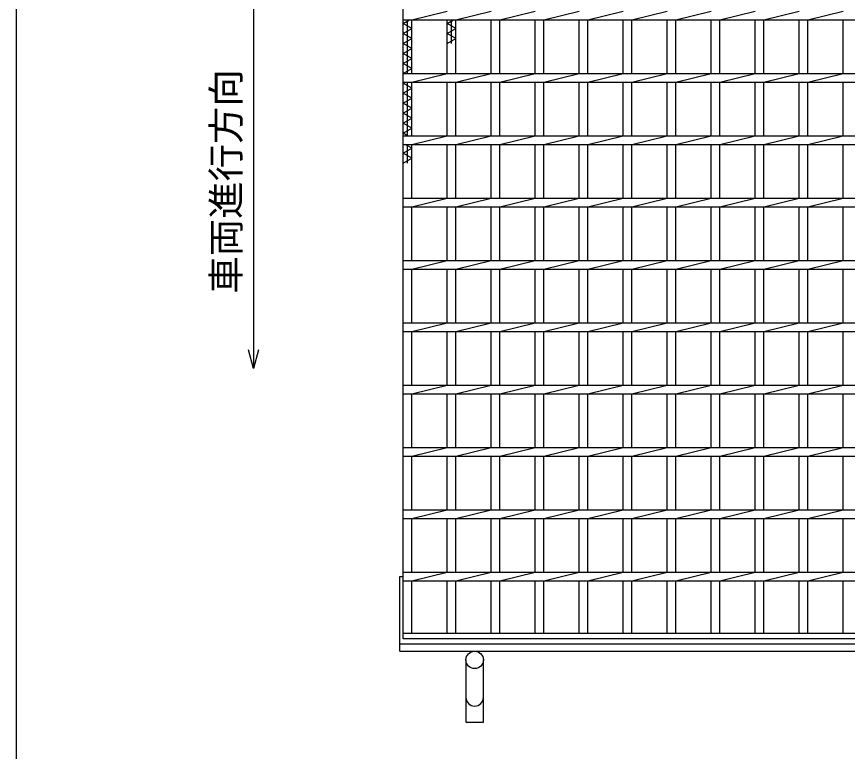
# Model space of a CAD drawing. Units: millimetres, scale not verified. Extents: x -1820 to 1731, y -1282 to 1054.
# Drawn here: x -1729 to -1062, y -361 to 228 of the extents above; entities that cross this region are included whole.
import ezdxf
from ezdxf.enums import TextEntityAlignment as Align

# ---------------------------------------------------------------- set-up
doc = ezdxf.new("R2010")
doc.units = ezdxf.units.MM
doc.header["$LTSCALE"] = 10
for name, color, linetype, lineweight in [('0_2', 150, 'Continuous', 25), ('16', 3, 'Continuous', 25), ('19', 6, 'Continuous', 25)]:
    doc.layers.add(name, color=color, linetype=linetype, lineweight=lineweight)
doc.styles.add('ベクトル', font='')
doc.styles.get('ベクトル').set_extended_font_data('ベクトル')

msp = doc.modelspace()

# ---------------------------------------------------------------- linework, layer by layer
at = {"layer": '0_2'}
msp.add_line((-1729, -1146.5), (-1729, 1053.5), dxfattribs=at)
at = {"layer": '0_2', "color": 4}
for p, q in [((-1539, 245.83), (-1539, -54.17)), ((-1539, -54.17), (-1543, -39.17)), ((-1535, -39.17), (-1539, -54.17))]:
    msp.add_line(p, q, dxfattribs=at)
at = {"layer": '16'}
for p, q in [((-1419, -266.5), (-1419, 574.5)), ((-1419, 225.5), (-1419, 232.5)), ((-1412, 225.5), (-1383.7, 232.5)), ((-1376.7, 225.5), (-1348.4, 232.5)), ((-1341.4, 225.5), (-1313.1, 232.5)), ((-1306.1, 225.5), (-1277.8, 232.5)), ((-1270.8, 225.5), (-1242.5, 232.5)), ((-1235.5, 225.5), (-1207.2, 232.5)), ((-1200.2, 225.5), (-1171.9, 232.5)), ((-1164.9, 225.5), (-1136.6, 232.5)), ((-1129.6, 225.5), (-1101.3, 232.5)), ((-1094.3, 225.5), (-1066, 232.5)), ((-1419, 225.5), (-424, 225.5)), ((-1419, 222.5), (-1413.75, 225.5)), ((-1412, 218.5), (-1419, 222.5)), ((-1415.5, 182.5), (-1415.5, 225.5)), ((-1412, 182.5), (-1412, 225.5)), ((-1383.7, 182.5), (-1383.7, 225.5)), ((-1383.7, 222.5), (-1378.45, 225.5)), ((-1376.7, 218.5), (-1383.7, 222.5)), ((-1380.2, 206.5), (-1380.2, 225.5)), ((-1376.7, 182.5), (-1376.7, 225.5)), ((-1348.4, 182.5), (-1348.4, 225.5)), ((-1341.4, 182.5), (-1341.4, 225.5)), ((-1313.1, 182.5), (-1313.1, 225.5)), ((-1306.1, 182.5), (-1306.1, 225.5)), ((-1277.8, 182.5), (-1277.8, 225.5)), ((-1270.8, 182.5), (-1270.8, 225.5)), ((-1242.5, 182.5), (-1242.5, 225.5)), ((-1235.5, 182.5), (-1235.5, 225.5)), ((-1207.2, 182.5), (-1207.2, 225.5)), ((-1200.2, 182.5), (-1200.2, 225.5)), ((-1171.9, 182.5), (-1171.9, 225.5)), ((-1164.9, 182.5), (-1164.9, 225.5)), ((-1136.6, 182.5), (-1136.6, 225.5)), ((-1129.6, 182.5), (-1129.6, 225.5)), ((-1101.3, 182.5), (-1101.3, 225.5)), ((-1094.3, 182.5), (-1094.3, 225.5)), ((-1066, 182.5), (-1066, 225.5)), ((-1419, 214.5), (-1412, 218.5)), ((-1412, 210.5), (-1419, 214.5)), ((-1383.7, 214.5), (-1376.7, 218.5)), ((-1376.7, 210.5), (-1383.7, 214.5)), ((-1419, 206.5), (-1412, 210.5)), ((-1383.7, 206.5), (-1376.7, 210.5)), ((-1412, 202.5), (-1419, 206.5)), ((-1419, 198.5), (-1412, 202.5)), ((-1412, 194.5), (-1419, 198.5)), ((-1419, 190.5), (-1412, 194.5)), ((-1412, 186.5), (-1419, 190.5)), ((-1419, 182.5), (-1412, 186.5)), ((-1419, 182.5), (-424, 182.5)), ((-1419, 175.5), (-1419, 182.5)), ((-1412, 175.5), (-1383.7, 182.5)), ((-1376.7, 175.5), (-1348.4, 182.5)), ((-1341.4, 175.5), (-1313.1, 182.5)), ((-1306.1, 175.5), (-1277.8, 182.5)), ((-1270.8, 175.5), (-1242.5, 182.5)), ((-1235.5, 175.5), (-1207.2, 182.5)), ((-1200.2, 175.5), (-1171.9, 182.5)), ((-1164.9, 175.5), (-1136.6, 182.5)), ((-1129.6, 175.5), (-1101.3, 182.5)), ((-1094.3, 175.5), (-1066, 182.5)), ((-1419, 175.5), (-424, 175.5)), ((-1419, 174.5), (-1417.25, 175.5)), ((-1412, 170.5), (-1419, 174.5)), ((-1415.5, 132.5), (-1415.5, 175.5)), ((-1412, 132.5), (-1412, 175.5)), ((-1383.7, 132.5), (-1383.7, 175.5)), ((-1376.7, 132.5), (-1376.7, 175.5)), ((-1348.4, 132.5), (-1348.4, 175.5)), ((-1341.4, 132.5), (-1341.4, 175.5)), ((-1313.1, 132.5), (-1313.1, 175.5)), ((-1306.1, 132.5), (-1306.1, 175.5)), ((-1277.8, 132.5), (-1277.8, 175.5)), ((-1270.8, 132.5), (-1270.8, 175.5)), ((-1242.5, 132.5), (-1242.5, 175.5)), ((-1235.5, 132.5), (-1235.5, 175.5)), ((-1207.2, 132.5), (-1207.2, 175.5)), ((-1200.2, 132.5), (-1200.2, 175.5)), ((-1171.9, 132.5), (-1171.9, 175.5)), ((-1164.9, 132.5), (-1164.9, 175.5)), ((-1136.6, 132.5), (-1136.6, 175.5)), ((-1129.6, 132.5), (-1129.6, 175.5)), ((-1101.3, 132.5), (-1101.3, 175.5)), ((-1094.3, 132.5), (-1094.3, 175.5)), ((-1066, 132.5), (-1066, 175.5)), ((-1419, 166.5), (-1412, 170.5)), ((-1412, 162.5), (-1419, 166.5)), ((-1419, 158.5), (-1412, 162.5)), ((-1412, 154.5), (-1419, 158.5)), ((-1419, 150.5), (-1412, 154.5)), ((-1412, 146.5), (-1419, 150.5)), ((-1419, 142.5), (-1412, 146.5)), ((-1412, 138.5), (-1419, 142.5)), ((-1419, 134.5), (-1412, 138.5)), ((-1415.5, 132.5), (-1419, 134.5)), ((-1419, 132.5), (-424, 132.5)), ((-1419, 125.5), (-1419, 132.5)), ((-1412, 125.5), (-1383.7, 132.5)), ((-1376.7, 125.5), (-1348.4, 132.5)), ((-1341.4, 125.5), (-1313.1, 132.5)), ((-1306.1, 125.5), (-1277.8, 132.5)), ((-1270.8, 125.5), (-1242.5, 132.5)), ((-1235.5, 125.5), (-1207.2, 132.5)), ((-1200.2, 125.5), (-1171.9, 132.5)), ((-1164.9, 125.5), (-1136.6, 132.5)), ((-1129.6, 125.5), (-1101.3, 132.5)), ((-1094.3, 125.5), (-1066, 132.5)), ((-1419, 125.5), (-424, 125.5)), ((-1419, 118.5), (-1412, 122.5)), ((-1412, 122.5), (-1417.25, 125.5)), ((-1415.5, 110.5), (-1415.5, 125.5)), ((-1412, 82.5), (-1412, 125.5)), ((-1383.7, 82.5), (-1383.7, 125.5)), ((-1376.7, 82.5), (-1376.7, 125.5)), ((-1348.4, 82.5), (-1348.4, 125.5)), ((-1341.4, 82.5), (-1341.4, 125.5)), ((-1313.1, 82.5), (-1313.1, 125.5)), ((-1306.1, 82.5), (-1306.1, 125.5)), ((-1277.8, 82.5), (-1277.8, 125.5)), ((-1270.8, 82.5), (-1270.8, 125.5)), ((-1242.5, 82.5), (-1242.5, 125.5)), ((-1235.5, 82.5), (-1235.5, 125.5)), ((-1207.2, 82.5), (-1207.2, 125.5)), ((-1200.2, 82.5), (-1200.2, 125.5)), ((-1171.9, 82.5), (-1171.9, 125.5)), ((-1164.9, 82.5), (-1164.9, 125.5)), ((-1136.6, 82.5), (-1136.6, 125.5)), ((-1129.6, 82.5), (-1129.6, 125.5)), ((-1101.3, 82.5), (-1101.3, 125.5)), ((-1094.3, 82.5), (-1094.3, 125.5)), ((-1066, 82.5), (-1066, 125.5)), ((-1412, 114.5), (-1419, 118.5)), ((-1419, 110.5), (-1412, 114.5)), ((-1419, 82.5), (-424, 82.5)), ((-1419, 75.5), (-1419, 82.5)), ((-1412, 75.5), (-1383.7, 82.5)), ((-1376.7, 75.5), (-1348.4, 82.5)), ((-1341.4, 75.5), (-1313.1, 82.5)), ((-1306.1, 75.5), (-1277.8, 82.5)), ((-1270.8, 75.5), (-1242.5, 82.5)), ((-1235.5, 75.5), (-1207.2, 82.5)), ((-1200.2, 75.5), (-1171.9, 82.5)), ((-1164.9, 75.5), (-1136.6, 82.5)), ((-1129.6, 75.5), (-1101.3, 82.5)), ((-1094.3, 75.5), (-1066, 82.5)), ((-1419, 75.5), (-424, 75.5)), ((-1412, 32.5), (-1412, 75.5)), ((-1383.7, 32.5), (-1383.7, 75.5)), ((-1376.7, 32.5), (-1376.7, 75.5)), ((-1348.4, 32.5), (-1348.4, 75.5)), ((-1341.4, 32.5), (-1341.4, 75.5)), ((-1313.1, 32.5), (-1313.1, 75.5)), ((-1306.1, 32.5), (-1306.1, 75.5)), ((-1277.8, 32.5), (-1277.8, 75.5)), ((-1270.8, 32.5), (-1270.8, 75.5)), ((-1242.5, 32.5), (-1242.5, 75.5)), ((-1235.5, 32.5), (-1235.5, 75.5)), ((-1207.2, 32.5), (-1207.2, 75.5)), ((-1200.2, 32.5), (-1200.2, 75.5)), ((-1171.9, 32.5), (-1171.9, 75.5)), ((-1164.9, 32.5), (-1164.9, 75.5)), ((-1136.6, 32.5), (-1136.6, 75.5)), ((-1129.6, 32.5), (-1129.6, 75.5)), ((-1101.3, 32.5), (-1101.3, 75.5)), ((-1094.3, 32.5), (-1094.3, 75.5)), ((-1066, 32.5), (-1066, 75.5)), ((-1419, 32.5), (-424, 32.5)), ((-1419, 25.5), (-1419, 32.5)), ((-1412, 25.5), (-1383.7, 32.5)), ((-1376.7, 25.5), (-1348.4, 32.5)), ((-1341.4, 25.5), (-1313.1, 32.5)), ((-1306.1, 25.5), (-1277.8, 32.5)), ((-1270.8, 25.5), (-1242.5, 32.5)), ((-1235.5, 25.5), (-1207.2, 32.5)), ((-1200.2, 25.5), (-1171.9, 32.5)), ((-1164.9, 25.5), (-1136.6, 32.5)), ((-1129.6, 25.5), (-1101.3, 32.5)), ((-1094.3, 25.5), (-1066, 32.5)), ((-1419, 25.5), (-424, 25.5)), ((-1412, -17.5), (-1412, 25.5)), ((-1383.7, -17.5), (-1383.7, 25.5)), ((-1376.7, -17.5), (-1376.7, 25.5)), ((-1348.4, -17.5), (-1348.4, 25.5)), ((-1341.4, -17.5), (-1341.4, 25.5)), ((-1313.1, -17.5), (-1313.1, 25.5)), ((-1306.1, -17.5), (-1306.1, 25.5)), ((-1277.8, -17.5), (-1277.8, 25.5)), ((-1270.8, -17.5), (-1270.8, 25.5)), ((-1242.5, -17.5), (-1242.5, 25.5)), ((-1235.5, -17.5), (-1235.5, 25.5)), ((-1207.2, -17.5), (-1207.2, 25.5)), ((-1200.2, -17.5), (-1200.2, 25.5)), ((-1171.9, -17.5), (-1171.9, 25.5)), ((-1164.9, -17.5), (-1164.9, 25.5)), ((-1136.6, -17.5), (-1136.6, 25.5)), ((-1129.6, -17.5), (-1129.6, 25.5)), ((-1101.3, -17.5), (-1101.3, 25.5)), ((-1094.3, -17.5), (-1094.3, 25.5)), ((-1066, -17.5), (-1066, 25.5)), ((-1419, -17.5), (-424, -17.5)), ((-1419, -24.5), (-1419, -17.5)), ((-1412, -24.5), (-1383.7, -17.5)), ((-1376.7, -24.5), (-1348.4, -17.5)), ((-1341.4, -24.5), (-1313.1, -17.5)), ((-1306.1, -24.5), (-1277.8, -17.5)), ((-1270.8, -24.5), (-1242.5, -17.5)), ((-1235.5, -24.5), (-1207.2, -17.5)), ((-1200.2, -24.5), (-1171.9, -17.5)), ((-1164.9, -24.5), (-1136.6, -17.5)), ((-1129.6, -24.5), (-1101.3, -17.5)), ((-1094.3, -24.5), (-1066, -17.5)), ((-1419, -24.5), (-424, -24.5)), ((-1412, -67.5), (-1412, -24.5)), ((-1383.7, -67.5), (-1383.7, -24.5)), ((-1376.7, -67.5), (-1376.7, -24.5)), ((-1348.4, -67.5), (-1348.4, -24.5)), ((-1341.4, -67.5), (-1341.4, -24.5)), ((-1313.1, -67.5), (-1313.1, -24.5)), ((-1306.1, -67.5), (-1306.1, -24.5)), ((-1277.8, -67.5), (-1277.8, -24.5)), ((-1270.8, -67.5), (-1270.8, -24.5)), ((-1242.5, -67.5), (-1242.5, -24.5)), ((-1235.5, -67.5), (-1235.5, -24.5)), ((-1207.2, -67.5), (-1207.2, -24.5)), ((-1200.2, -67.5), (-1200.2, -24.5)), ((-1171.9, -67.5), (-1171.9, -24.5)), ((-1164.9, -67.5), (-1164.9, -24.5)), ((-1136.6, -67.5), (-1136.6, -24.5)), ((-1129.6, -67.5), (-1129.6, -24.5)), ((-1101.3, -67.5), (-1101.3, -24.5)), ((-1094.3, -67.5), (-1094.3, -24.5)), ((-1066, -67.5), (-1066, -24.5)), ((-1419, -67.5), (-424, -67.5)), ((-1419, -74.5), (-1419, -67.5)), ((-1412, -74.5), (-1383.7, -67.5)), ((-1376.7, -74.5), (-1348.4, -67.5)), ((-1341.4, -74.5), (-1313.1, -67.5)), ((-1306.1, -74.5), (-1277.8, -67.5)), ((-1270.8, -74.5), (-1242.5, -67.5)), ((-1235.5, -74.5), (-1207.2, -67.5)), ((-1200.2, -74.5), (-1171.9, -67.5)), ((-1164.9, -74.5), (-1136.6, -67.5)), ((-1129.6, -74.5), (-1101.3, -67.5)), ((-1094.3, -74.5), (-1066, -67.5)), ((-1419, -74.5), (-424, -74.5)), ((-1412, -117.5), (-1412, -74.5)), ((-1383.7, -117.5), (-1383.7, -74.5)), ((-1376.7, -117.5), (-1376.7, -74.5)), ((-1348.4, -117.5), (-1348.4, -74.5)), ((-1341.4, -117.5), (-1341.4, -74.5)), ((-1313.1, -117.5), (-1313.1, -74.5)), ((-1306.1, -117.5), (-1306.1, -74.5)), ((-1277.8, -117.5), (-1277.8, -74.5)), ((-1270.8, -117.5), (-1270.8, -74.5)), ((-1242.5, -117.5), (-1242.5, -74.5)), ((-1235.5, -117.5), (-1235.5, -74.5)), ((-1207.2, -117.5), (-1207.2, -74.5)), ((-1200.2, -117.5), (-1200.2, -74.5)), ((-1171.9, -117.5), (-1171.9, -74.5)), ((-1164.9, -117.5), (-1164.9, -74.5)), ((-1136.6, -117.5), (-1136.6, -74.5)), ((-1129.6, -117.5), (-1129.6, -74.5)), ((-1101.3, -117.5), (-1101.3, -74.5)), ((-1094.3, -117.5), (-1094.3, -74.5)), ((-1066, -117.5), (-1066, -74.5)), ((-1419, -117.5), (-424, -117.5)), ((-1419, -124.5), (-1419, -117.5)), ((-1412, -124.5), (-1383.7, -117.5)), ((-1376.7, -124.5), (-1348.4, -117.5)), ((-1341.4, -124.5), (-1313.1, -117.5)), ((-1306.1, -124.5), (-1277.8, -117.5)), ((-1270.8, -124.5), (-1242.5, -117.5)), ((-1235.5, -124.5), (-1207.2, -117.5)), ((-1200.2, -124.5), (-1171.9, -117.5)), ((-1164.9, -124.5), (-1136.6, -117.5)), ((-1129.6, -124.5), (-1101.3, -117.5)), ((-1094.3, -124.5), (-1066, -117.5)), ((-1419, -124.5), (-424, -124.5)), ((-1412, -167.5), (-1412, -124.5)), ((-1383.7, -167.5), (-1383.7, -124.5)), ((-1376.7, -167.5), (-1376.7, -124.5)), ((-1348.4, -167.5), (-1348.4, -124.5)), ((-1341.4, -167.5), (-1341.4, -124.5)), ((-1313.1, -167.5), (-1313.1, -124.5)), ((-1306.1, -167.5), (-1306.1, -124.5)), ((-1277.8, -167.5), (-1277.8, -124.5)), ((-1270.8, -167.5), (-1270.8, -124.5)), ((-1242.5, -167.5), (-1242.5, -124.5)), ((-1235.5, -167.5), (-1235.5, -124.5)), ((-1207.2, -167.5), (-1207.2, -124.5)), ((-1200.2, -167.5), (-1200.2, -124.5)), ((-1171.9, -167.5), (-1171.9, -124.5)), ((-1164.9, -167.5), (-1164.9, -124.5)), ((-1136.6, -167.5), (-1136.6, -124.5)), ((-1129.6, -167.5), (-1129.6, -124.5)), ((-1101.3, -167.5), (-1101.3, -124.5)), ((-1094.3, -167.5), (-1094.3, -124.5)), ((-1066, -167.5), (-1066, -124.5)), ((-1419, -167.5), (-424, -167.5)), ((-1419, -174.5), (-1419, -167.5)), ((-1412, -174.5), (-1383.7, -167.5)), ((-1376.7, -174.5), (-1348.4, -167.5)), ((-1341.4, -174.5), (-1313.1, -167.5)), ((-1306.1, -174.5), (-1277.8, -167.5)), ((-1270.8, -174.5), (-1242.5, -167.5)), ((-1235.5, -174.5), (-1207.2, -167.5)), ((-1200.2, -174.5), (-1171.9, -167.5)), ((-1164.9, -174.5), (-1136.6, -167.5)), ((-1129.6, -174.5), (-1101.3, -167.5)), ((-1094.3, -174.5), (-1066, -167.5)), ((-1419, -174.5), (-424, -174.5)), ((-1412, -217.5), (-1412, -174.5)), ((-1383.7, -217.5), (-1383.7, -174.5)), ((-1376.7, -217.5), (-1376.7, -174.5)), ((-1348.4, -217.5), (-1348.4, -174.5)), ((-1341.4, -217.5), (-1341.4, -174.5)), ((-1313.1, -217.5), (-1313.1, -174.5)), ((-1306.1, -217.5), (-1306.1, -174.5)), ((-1277.8, -217.5), (-1277.8, -174.5)), ((-1270.8, -217.5), (-1270.8, -174.5)), ((-1242.5, -217.5), (-1242.5, -174.5)), ((-1235.5, -217.5), (-1235.5, -174.5)), ((-1207.2, -217.5), (-1207.2, -174.5)), ((-1200.2, -217.5), (-1200.2, -174.5)), ((-1171.9, -217.5), (-1171.9, -174.5)), ((-1164.9, -217.5), (-1164.9, -174.5)), ((-1136.6, -217.5), (-1136.6, -174.5)), ((-1129.6, -217.5), (-1129.6, -174.5)), ((-1101.3, -217.5), (-1101.3, -174.5)), ((-1094.3, -217.5), (-1094.3, -174.5)), ((-1066, -217.5), (-1066, -174.5)), ((-1419, -217.5), (-424, -217.5)), ((-1419, -224.5), (-1419, -217.5)), ((-1412, -224.5), (-1383.7, -217.5)), ((-1376.7, -224.5), (-1348.4, -217.5)), ((-1341.4, -224.5), (-1313.1, -217.5)), ((-1306.1, -224.5), (-1277.8, -217.5)), ((-1270.8, -224.5), (-1242.5, -217.5)), ((-1235.5, -224.5), (-1207.2, -217.5)), ((-1200.2, -224.5), (-1171.9, -217.5)), ((-1164.9, -224.5), (-1136.6, -217.5)), ((-1129.6, -224.5), (-1101.3, -217.5)), ((-1094.3, -224.5), (-1066, -217.5)), ((-1419, -224.5), (-424, -224.5)), ((-1412, -266.5), (-1412, -224.5)), ((-1383.7, -266.5), (-1383.7, -224.5)), ((-1376.7, -266.5), (-1376.7, -224.5)), ((-1348.4, -266.5), (-1348.4, -224.5)), ((-1341.4, -266.5), (-1341.4, -224.5)), ((-1313.1, -266.5), (-1313.1, -224.5)), ((-1306.1, -266.5), (-1306.1, -224.5)), ((-1277.8, -266.5), (-1277.8, -224.5)), ((-1270.8, -266.5), (-1270.8, -224.5)), ((-1242.5, -266.5), (-1242.5, -224.5)), ((-1235.5, -266.5), (-1235.5, -224.5)), ((-1207.2, -266.5), (-1207.2, -224.5)), ((-1200.2, -266.5), (-1200.2, -224.5)), ((-1171.9, -266.5), (-1171.9, -224.5)), ((-1164.9, -266.5), (-1164.9, -224.5)), ((-1136.6, -266.5), (-1136.6, -224.5)), ((-1129.6, -266.5), (-1129.6, -224.5)), ((-1101.3, -266.5), (-1101.3, -224.5)), ((-1094.3, -266.5), (-1094.3, -224.5)), ((-1066, -266.5), (-1066, -224.5)), ((-1419, -266.5), (-424, -266.5)), ((-1419, -271), (-1419, -266.5)), ((-1419, -266.5), (-1412, -266.5)), ((-1383.7, -266.5), (-1376.7, -266.5)), ((-1348.4, -266.5), (-1341.4, -266.5)), ((-1313.1, -266.5), (-1306.1, -266.5)), ((-1277.8, -266.5), (-1270.8, -266.5)), ((-1242.5, -266.5), (-1235.5, -266.5)), ((-1207.2, -266.5), (-1200.2, -266.5)), ((-1171.9, -266.5), (-1164.9, -266.5)), ((-1136.6, -266.5), (-1129.6, -266.5)), ((-1101.3, -266.5), (-1094.3, -266.5)), ((-1066, -266.5), (-1059, -266.5)), ((-424, -271), (-1419, -271))]:
    msp.add_line(p, q, dxfattribs=at)
at = {"layer": '19'}
for p, q in [((-1421.5, -281), (-1421.5, -221)), ((-1421.5, -221), (-1419, -221)), ((-1421.5, -275), (-421.5, -275)), ((-1421.5, -281), (-421.5, -281)), ((-1368.5, -288), (-1368.5, -338)), ((-1354.5, -338), (-1354.5, -288)), ((-1368.5, -338), (-1354.5, -338))]:
    msp.add_line(p, q, dxfattribs=at)
msp.add_circle((-1361.5, -288), 7, dxfattribs=at)
msp.add_arc((-1361.5, -318), 7, 180, 0, dxfattribs=at)

# ---------------------------------------------------------------- texts
at = {"layer": '0_2', "color": 2, "style": 'ベクトル'}
msp.add_text('車両進行方向', height=21.99, rotation=90, dxfattribs=at).set_placement((-1561, 5.83), align=Align.MIDDLE_LEFT)

doc.saveas('drawing.dxf')
